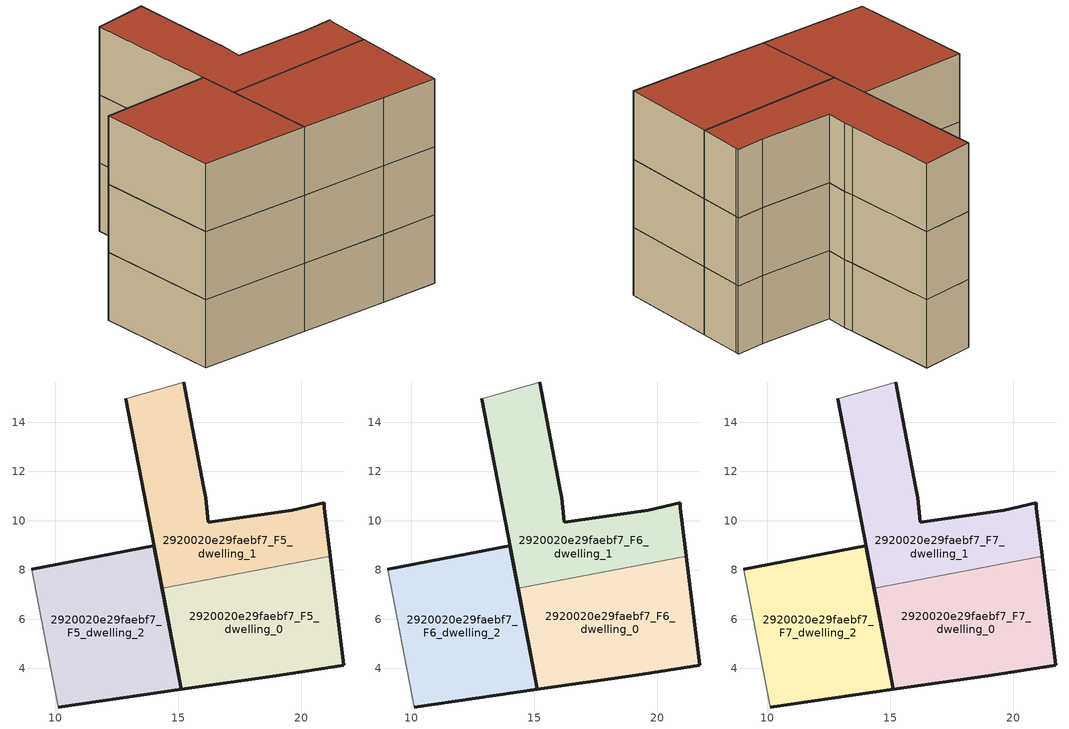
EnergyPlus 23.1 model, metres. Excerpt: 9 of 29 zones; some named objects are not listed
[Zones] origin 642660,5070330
2920020e29faebf7_F5_dwelling_0
 floor to 2920020e29faebf7_F4_dwelling_0 (EU_floor_Construction): 21.73,4.13 21.18,8.56 14.35,7.25 15.13,3.15 19.13,3.73 z15
 wall outside (EU_wall_Construction): 21.18,8.56 21.73,4.13 19.13,3.73 15.13,3.15 14.35,7.25 z15:18
 wall to 2920020e29faebf7_F5_dwelling_1 (EU_wall_Construction): 14.35,7.25 21.18,8.56 z15:18
2920020e29faebf7_F5_dwelling_1
 floor to 2920020e29faebf7_F4_dwelling_1 (EU_floor_Construction): 21.18,8.56 20.93,10.53 20.93,10.73 19.63,10.43 16.23,9.93 16.13,10.93 16.03,11.33 15.23,15.64 12.87,14.95 14.35,7.25 z15
 wall outside (EU_wall_Construction): 14.35,7.25 12.87,14.95 / 15.23,15.64 16.03,11.33 16.13,10.93 16.23,9.93 19.63,10.43 20.93,10.73 20.93,10.53 21.18,8.56 z15:18
 wall adiabatic (EU_wall_Construction): 12.87,14.95 15.23,15.64 z15:18
2920020e29faebf7_F5_dwelling_2
 floor to 2920020e29faebf7_F4_dwelling_2 (EU_floor_Construction): 15.13,3.15 14.02,8.98 9.05,8.03 10.12,2.43 z15
 wall outside (EU_wall_Construction): 9.05,8.03 14.02,8.98 15.13,3.15 10.12,2.43 z15:18
 wall adiabatic (EU_wall_Construction): 10.12,2.43 9.05,8.03 z15:18
2920020e29faebf7_F6_dwelling_0
 floor to 2920020e29faebf7_F5_dwelling_0 (EU_floor_Construction): 21.73,4.13 21.18,8.56 14.35,7.25 15.13,3.15 19.13,3.73 z18
 wall outside (EU_wall_Construction): 21.18,8.56 21.73,4.13 19.13,3.73 15.13,3.15 14.35,7.25 z18:21
 wall to 2920020e29faebf7_F6_dwelling_1 (EU_wall_Construction): 14.35,7.25 21.18,8.56 z18:21
2920020e29faebf7_F6_dwelling_1
 floor to 2920020e29faebf7_F5_dwelling_1 (EU_floor_Construction): 21.18,8.56 20.93,10.53 20.93,10.73 19.63,10.43 16.23,9.93 16.13,10.93 16.03,11.33 15.23,15.64 12.87,14.95 14.35,7.25 z18
 wall outside (EU_wall_Construction): 14.35,7.25 12.87,14.95 / 15.23,15.64 16.03,11.33 16.13,10.93 16.23,9.93 19.63,10.43 20.93,10.73 20.93,10.53 21.18,8.56 z18:21
 wall adiabatic (EU_wall_Construction): 12.87,14.95 15.23,15.64 z18:21
2920020e29faebf7_F6_dwelling_2
 floor to 2920020e29faebf7_F5_dwelling_2 (EU_floor_Construction): 15.13,3.15 14.02,8.98 9.05,8.03 10.12,2.43 z18
 wall outside (EU_wall_Construction): 9.05,8.03 14.02,8.98 15.13,3.15 10.12,2.43 z18:21
 wall adiabatic (EU_wall_Construction): 10.12,2.43 9.05,8.03 z18:21
2920020e29faebf7_F7_dwelling_0
 floor to 2920020e29faebf7_F6_dwelling_0 (EU_floor_Construction): 21.73,4.13 21.18,8.56 14.35,7.25 15.13,3.15 19.13,3.73 z21
 wall outside (EU_wall_Construction): 21.18,8.56 21.73,4.13 19.13,3.73 15.13,3.15 14.35,7.25 z21:24
 wall to 2920020e29faebf7_F7_dwelling_1 (EU_wall_Construction): 14.35,7.25 21.18,8.56 z21:24
 roof outside (EU_roof_Construction): 21.18,8.56 21.73,4.13 19.13,3.73 15.13,3.15 14.35,7.25 z24
2920020e29faebf7_F7_dwelling_1
 floor to 2920020e29faebf7_F6_dwelling_1 (EU_floor_Construction): 21.18,8.56 20.93,10.53 20.93,10.73 19.63,10.43 16.23,9.93 16.13,10.93 16.03,11.33 15.23,15.64 12.87,14.95 14.35,7.25 z21
 wall outside (EU_wall_Construction): 14.35,7.25 12.87,14.95 / 15.23,15.64 16.03,11.33 16.13,10.93 16.23,9.93 19.63,10.43 20.93,10.73 20.93,10.53 21.18,8.56 z21:24
 wall adiabatic (EU_wall_Construction): 12.87,14.95 15.23,15.64 z21:24
 roof outside (EU_roof_Construction): 20.93,10.73 20.93,10.53 21.18,8.56 14.35,7.25 12.87,14.95 15.23,15.64 16.03,11.33 16.13,10.93 16.23,9.93 19.63,10.43 z24
2920020e29faebf7_F7_dwelling_2
 floor to 2920020e29faebf7_F6_dwelling_2 (EU_floor_Construction): 15.13,3.15 14.02,8.98 9.05,8.03 10.12,2.43 z21
 wall outside (EU_wall_Construction): 9.05,8.03 14.02,8.98 15.13,3.15 10.12,2.43 z21:24
 wall adiabatic (EU_wall_Construction): 10.12,2.43 9.05,8.03 z21:24
 roof outside (EU_roof_Construction): 14.02,8.98 15.13,3.15 10.12,2.43 9.05,8.03 z24
[Building]
EU S2 Campaign: North Axis=0; Terrain=City; Solar Distribution=FullExterior
[Site:Location]
Lyon-Bron: Latitude=45.75; Longitude=5; Time Zone=1; Elevation=198
[SizingPeriod:WeatherFileDays]
AnnualSizingPeriod: Begin Month=1; Begin Day of Month=1; End Month=12; End Day of Month=31; Day of Week for Start Day=Monday; Use Weather File Daylight Saving Period=No; Use Weather File Rain and Snow Indicators=No
[MATERIAL]
EU_InternalMass_Material: Roughness=MediumRough; Thickness=0.1; Conductivity=1; Density=1800; Specific Heat=900; Thermal Absorptance=0.9; Solar Absorptance=0.7; Visible Absorptance=0.7
[MATERIAL:NOMASS] Roughness=MediumRough; Thermal Absorptance=0.9; Solar Absorptance=0.7; Visible Absorptance=0.7
Name | Thermal Resistance
EU_wall_NoMass | 0.776494
EU_roof_NoMass | 0.486893
EU_floor_NoMass | 0.421597
[CONSTRUCTION]
EU_wall_Construction: EU_wall_NoMass
EU_roof_Construction: EU_roof_NoMass
EU_floor_Construction: EU_floor_NoMass
EU_InternalMass_Construction: EU_InternalMass_Material
[ZONE] Type=1; Multiplier=1; Ceiling Height=autocalculate; Floor Area=autocalculate; Part of Total Floor Area=Yes
Name | Volume
2920020e29faebf7_F5_dwelling_0; 2920020e29faebf7_F6_dwelling_0; 2920020e29faebf7_F7_dwelling_0 | 88.2634
2920020e29faebf7_F5_dwelling_1; 2920020e29faebf7_F6_dwelling_1; 2920020e29faebf7_F7_dwelling_1 | 88.2466
2920020e29faebf7_F5_dwelling_2; 2920020e29faebf7_F6_dwelling_2; 2920020e29faebf7_F7_dwelling_2 | 88.2664
[INTERNALMASS] Construction=EU_InternalMass_Construction
Name | Zone or ZoneList | Surface Area
2920020e29faebf7_F5_dwelling_0_EU_InternalMass | 2920020e29faebf7_F5_dwelling_0 | 39.2233
2920020e29faebf7_F5_dwelling_1_EU_InternalMass | 2920020e29faebf7_F5_dwelling_1 | 39.2286
2920020e29faebf7_F5_dwelling_2_EU_InternalMass | 2920020e29faebf7_F5_dwelling_2 | 39.2273
2920020e29faebf7_F6_dwelling_0_EU_InternalMass | 2920020e29faebf7_F6_dwelling_0 | 39.2233
2920020e29faebf7_F6_dwelling_1_EU_InternalMass | 2920020e29faebf7_F6_dwelling_1 | 39.2286
2920020e29faebf7_F6_dwelling_2_EU_InternalMass | 2920020e29faebf7_F6_dwelling_2 | 39.2273
2920020e29faebf7_F7_dwelling_0_EU_InternalMass | 2920020e29faebf7_F7_dwelling_0 | 39.2233
2920020e29faebf7_F7_dwelling_1_EU_InternalMass | 2920020e29faebf7_F7_dwelling_1 | 39.2286
2920020e29faebf7_F7_dwelling_2_EU_InternalMass | 2920020e29faebf7_F7_dwelling_2 | 39.2273
[OTHEREQUIPMENT] Fuel Type=Electricity; Design Level Calculation Method=Watts/Area; Power per Zone Floor Area=1; Fraction Latent=0; Fraction Radiant=0; Fraction Lost=0; Carbon Dioxide Generation Rate=0; EndUse Subcategory=EU_Step8_InternalGains
Name | Zone or ZoneList or Space or SpaceList | Schedule
EU_Step8_InternalGain_2920020e29faebf7_F5_dwelling_0_f000 | 2920020e29faebf7_F5_dwelling_0 | EU_Step8_GainSchedule_2920020e29faebf7_F5_dwelling_0_f000
EU_Step8_InternalGain_2920020e29faebf7_F5_dwelling_1_f000 | 2920020e29faebf7_F5_dwelling_1 | EU_Step8_GainSchedule_2920020e29faebf7_F5_dwelling_1_f000
EU_Step8_InternalGain_2920020e29faebf7_F5_dwelling_2_f000 | 2920020e29faebf7_F5_dwelling_2 | EU_Step8_GainSchedule_2920020e29faebf7_F5_dwelling_2_f000
EU_Step8_InternalGain_2920020e29faebf7_F6_dwelling_0_f000 | 2920020e29faebf7_F6_dwelling_0 | EU_Step8_GainSchedule_2920020e29faebf7_F6_dwelling_0_f000
EU_Step8_InternalGain_2920020e29faebf7_F6_dwelling_1_f000 | 2920020e29faebf7_F6_dwelling_1 | EU_Step8_GainSchedule_2920020e29faebf7_F6_dwelling_1_f000
EU_Step8_InternalGain_2920020e29faebf7_F6_dwelling_2_f000 | 2920020e29faebf7_F6_dwelling_2 | EU_Step8_GainSchedule_2920020e29faebf7_F6_dwelling_2_f000
EU_Step8_InternalGain_2920020e29faebf7_F7_dwelling_0_f000 | 2920020e29faebf7_F7_dwelling_0 | EU_Step8_GainSchedule_2920020e29faebf7_F7_dwelling_0_f000
EU_Step8_InternalGain_2920020e29faebf7_F7_dwelling_1_f000 | 2920020e29faebf7_F7_dwelling_1 | EU_Step8_GainSchedule_2920020e29faebf7_F7_dwelling_1_f000
EU_Step8_InternalGain_2920020e29faebf7_F7_dwelling_2_f000 | 2920020e29faebf7_F7_dwelling_2 | EU_Step8_GainSchedule_2920020e29faebf7_F7_dwelling_2_f000
[ZONEVENTILATION:DESIGNFLOWRATE] Schedule=EU_AlwaysOn; Design Flow Rate Calculation Method=AirChanges/Hour; Air Changes per Hour=0.693814; Ventilation Type=Natural; Fan Pressure Rise=0; Fan Total Efficiency=1; Constant Term Coefficient=1; Temperature Term Coefficient=0; Velocity Term Coefficient=0; Velocity Squared Term Coefficient=0; Minimum Indoor Temperature=-100; Maximum Indoor Temperature=100; Delta Temperature=-100; Minimum Outdoor Temperature=-100; Maximum Outdoor Temperature=100; Maximum Wind Speed=40
Name | Zone or ZoneList or Space or SpaceList
EU_ConstantAir_2920020e29faebf7_F5_dwelling_0 | 2920020e29faebf7_F5_dwelling_0
EU_ConstantAir_2920020e29faebf7_F5_dwelling_1 | 2920020e29faebf7_F5_dwelling_1
EU_ConstantAir_2920020e29faebf7_F5_dwelling_2 | 2920020e29faebf7_F5_dwelling_2
EU_ConstantAir_2920020e29faebf7_F6_dwelling_0 | 2920020e29faebf7_F6_dwelling_0
EU_ConstantAir_2920020e29faebf7_F6_dwelling_1 | 2920020e29faebf7_F6_dwelling_1
EU_ConstantAir_2920020e29faebf7_F6_dwelling_2 | 2920020e29faebf7_F6_dwelling_2
EU_ConstantAir_2920020e29faebf7_F7_dwelling_0 | 2920020e29faebf7_F7_dwelling_0
EU_ConstantAir_2920020e29faebf7_F7_dwelling_1 | 2920020e29faebf7_F7_dwelling_1
EU_ConstantAir_2920020e29faebf7_F7_dwelling_2 | 2920020e29faebf7_F7_dwelling_2
[HVACTEMPLATE:ZONE:IDEALLOADSAIRSYSTEM] System Availability Schedule=EU_AlwaysOn; Maximum Heating Supply Air Temperature=50; Minimum Cooling Supply Air Temperature=13; Maximum Heating Supply Air Humidity Ratio=0.0156; Minimum Cooling Supply Air Humidity Ratio=0.0077; Heating Limit=NoLimit; Cooling Limit=NoLimit; Heating Availability Schedule=EU_AlwaysOn; Cooling Availability Schedule=EU_CoolingOff; Dehumidification Control Type=ConstantSensibleHeatRatio; Cooling Sensible Heat Ratio=0.7; Dehumidification Setpoint=60; Humidification Control Type=None; Humidification Setpoint=30; Outdoor Air Method=None; Outdoor Air Flow Rate per Person=0.00944; Outdoor Air Flow Rate per Zone Floor Area=0; Outdoor Air Flow Rate per Zone=0; Demand Controlled Ventilation Type=None; Outdoor Air Economizer Type=NoEconomizer; Heat Recovery Type=None; Sensible Heat Recovery Effectiveness=0.7; Latent Heat Recovery Effectiveness=0.65
Name | Template Thermostat
2920020e29faebf7_F5_dwelling_0 | EU_HeatOnly_2920020e29faebf7_F5_dwelling_0
2920020e29faebf7_F5_dwelling_1 | EU_HeatOnly_2920020e29faebf7_F5_dwelling_1
2920020e29faebf7_F5_dwelling_2 | EU_HeatOnly_2920020e29faebf7_F5_dwelling_2
2920020e29faebf7_F6_dwelling_0 | EU_HeatOnly_2920020e29faebf7_F6_dwelling_0
2920020e29faebf7_F6_dwelling_1 | EU_HeatOnly_2920020e29faebf7_F6_dwelling_1
2920020e29faebf7_F6_dwelling_2 | EU_HeatOnly_2920020e29faebf7_F6_dwelling_2
2920020e29faebf7_F7_dwelling_0 | EU_HeatOnly_2920020e29faebf7_F7_dwelling_0
2920020e29faebf7_F7_dwelling_1 | EU_HeatOnly_2920020e29faebf7_F7_dwelling_1
2920020e29faebf7_F7_dwelling_2 | EU_HeatOnly_2920020e29faebf7_F7_dwelling_2
[SIZING:ZONE] Zone Cooling Design Supply Air Temperature Input Method=SupplyAirTemperature; Zone Cooling Design Supply Air Temperature=13; Zone Heating Design Supply Air Temperature Input Method=SupplyAirTemperature; Zone Heating Design Supply Air Temperature=50; Zone Cooling Design Supply Air Humidity Ratio=0.008; Zone Heating Design Supply Air Humidity Ratio=0.008; Cooling Design Air Flow Method=DesignDay; Cooling Design Air Flow Rate=0; Cooling Minimum Air Flow per Zone Floor Area=0.000762; Cooling Minimum Air Flow=0; Cooling Minimum Air Flow Fraction=0.2; Heating Design Air Flow Method=DesignDay; Heating Design Air Flow Rate=0; Heating Maximum Air Flow per Zone Floor Area=0.002032; Heating Maximum Air Flow=0.141576; Heating Maximum Air Flow Fraction=0.3; Account for Dedicated Outdoor Air System=No; Dedicated Outdoor Air System Control Strategy=NeutralSupplyAir; Dedicated Outdoor Air Low Setpoint Temperature for Design=autosize; Dedicated Outdoor Air High Setpoint Temperature for Design=autosize; Zone Load Sizing Method=Sensible Load Only No Latent Load; Zone Latent Cooling Design Supply Air Humidity Ratio Input Method=HumidityRatioDifference; Zone Cooling Design Supply Air Humidity Ratio Difference=0.005; Zone Latent Heating Design Supply Air Humidity Ratio Input Method=HumidityRatioDifference; Zone Humidification Design Supply Air Humidity Ratio Difference=0.005
2920020e29faebf7_F5_dwelling_0; 2920020e29faebf7_F5_dwelling_1; 2920020e29faebf7_F5_dwelling_2; 2920020e29faebf7_F6_dwelling_0; 2920020e29faebf7_F6_dwelling_1; 2920020e29faebf7_F6_dwelling_2; 2920020e29faebf7_F7_dwelling_0; 2920020e29faebf7_F7_dwelling_1; 2920020e29faebf7_F7_dwelling_2
[SCHEDULE:CONSTANT]
Name | Hourly Value
EU_AlwaysOn | 1
EU_CoolingOff | 0
[SCHEDULE:FILE] Column Number=1; Rows to Skip at Top=0; Number of Hours of Data=8760; Column Separator=Comma; Interpolate to Timestep=No; Minutes per Item=60; Adjust Schedule for Daylight Savings=Yes
Name | File
EU_Step8_GainSchedule_2920020e29faebf7_F5_dwelling_0_f000 | ../../schedules/2920020e29faebf7/2920020e29faebf7_F5_dwelling_0_f000_gain.csv
EU_Step8_GainSchedule_2920020e29faebf7_F5_dwelling_1_f000 | ../../schedules/2920020e29faebf7/2920020e29faebf7_F5_dwelling_1_f000_gain.csv
EU_Step8_GainSchedule_2920020e29faebf7_F5_dwelling_2_f000 | ../../schedules/2920020e29faebf7/2920020e29faebf7_F5_dwelling_2_f000_gain.csv
EU_Step8_GainSchedule_2920020e29faebf7_F6_dwelling_0_f000 | ../../schedules/2920020e29faebf7/2920020e29faebf7_F6_dwelling_0_f000_gain.csv
EU_Step8_GainSchedule_2920020e29faebf7_F6_dwelling_1_f000 | ../../schedules/2920020e29faebf7/2920020e29faebf7_F6_dwelling_1_f000_gain.csv
EU_Step8_GainSchedule_2920020e29faebf7_F6_dwelling_2_f000 | ../../schedules/2920020e29faebf7/2920020e29faebf7_F6_dwelling_2_f000_gain.csv
EU_Step8_GainSchedule_2920020e29faebf7_F7_dwelling_0_f000 | ../../schedules/2920020e29faebf7/2920020e29faebf7_F7_dwelling_0_f000_gain.csv
EU_Step8_GainSchedule_2920020e29faebf7_F7_dwelling_1_f000 | ../../schedules/2920020e29faebf7/2920020e29faebf7_F7_dwelling_1_f000_gain.csv
EU_Step8_GainSchedule_2920020e29faebf7_F7_dwelling_2_f000 | ../../schedules/2920020e29faebf7/2920020e29faebf7_F7_dwelling_2_f000_gain.csv
